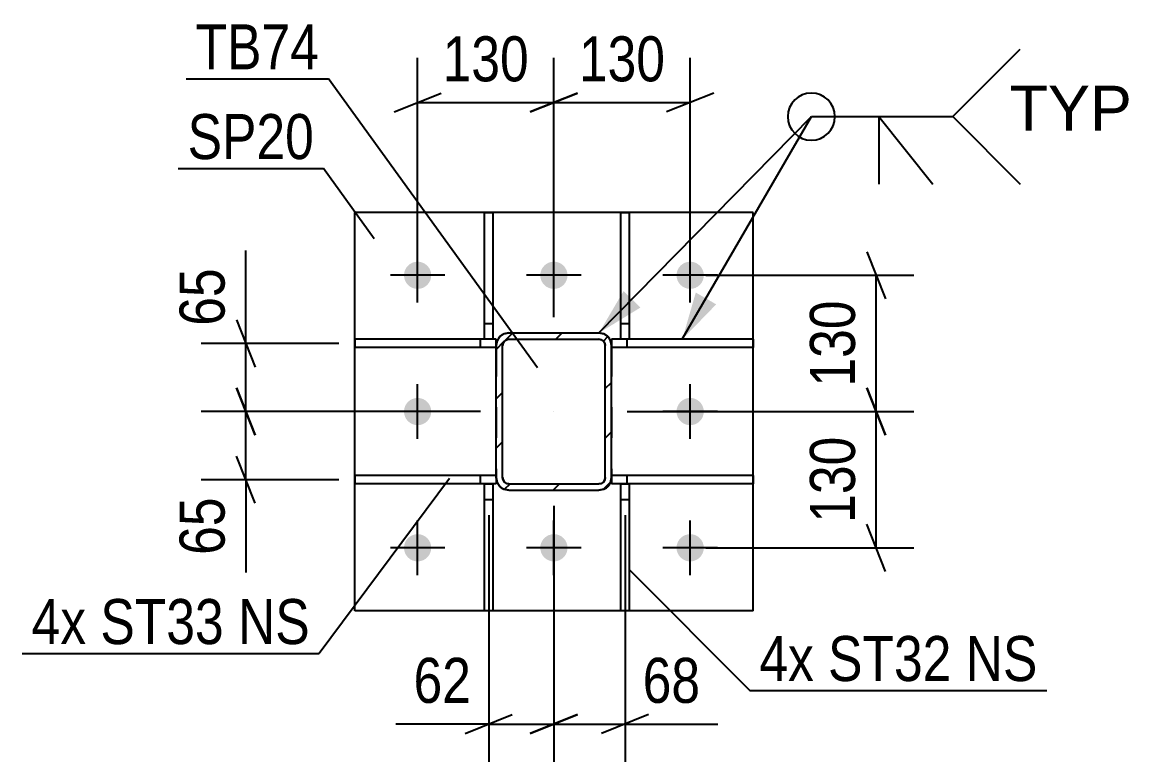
# Model space of a CAD drawing. Header units: millimetres. Extents: x 0 to 841, y 0 to 594.
# Drawn here: x 277.2 to 347.8, y 142.8 to 189.9 of the extents above; entities that cross this region are included whole.
import ezdxf

# ---------------------------------------------------------------- set-up
doc = ezdxf.new("R2010")
doc.units = ezdxf.units.MM
doc.linetypes.add('DXK_LINE_DOT2', pattern=[3.9198, 1.9599, -1.9599])
doc.linetypes.add('DXK_LINE_DOT3', pattern=[5.9187, 2.979, -0.9799, 0.9799, -0.9799])
doc.styles.add('Arial', font='ARIAL.TTF', dxfattribs={"height": 0.2})
doc.styles.add('Arial Narrow', font='ARIALN.TTF', dxfattribs={"height": 0.2})

# ---------------------------------------------------------------- blocks, each defined once
blk = doc.blocks.new('Bolt-814521622-2536 - 2369')
at = {"linetype": 'Continuous'}
for points in [[(301.507, 173.769, -1), (303.24, 173.769, -1)], [(310.173, 173.769, -1), (311.907, 173.769, -1)], [(318.84, 173.769, -1), (320.573, 173.769, -1)], [(301.507, 165.102, -1), (303.24, 165.102, -1)], [(318.84, 165.102, -1), (320.573, 165.102, -1)], [(301.507, 156.436, -1), (303.24, 156.436, -1)], [(310.173, 156.436, -1), (311.907, 156.436, -1)], [(318.84, 156.436, -1), (320.573, 156.436, -1)]]:
    blk.add_hatch(color=1, dxfattribs=at).paths.add_polyline_path(points)
at = {"color": 1, "linetype": 'Continuous'}
for p, q in [((302.373, 172.036), (302.373, 175.502)), ((311.04, 172.036), (311.04, 175.502)), ((319.707, 172.036), (319.707, 175.502)), ((304.107, 173.769), (300.64, 173.769)), ((312.773, 173.769), (309.307, 173.769)), ((321.44, 173.769), (317.973, 173.769)), ((302.373, 163.369), (302.373, 166.836)), ((319.707, 163.369), (319.707, 166.836)), ((304.107, 165.102), (300.64, 165.102)), ((321.44, 165.102), (317.973, 165.102)), ((302.373, 154.702), (302.373, 158.169)), ((311.04, 154.702), (311.04, 158.169)), ((319.707, 154.702), (319.707, 158.169)), ((304.107, 156.436), (300.64, 156.436)), ((312.773, 156.436), (309.307, 156.436)), ((321.44, 156.436), (317.973, 156.436))]:
    blk.add_line(p, q, dxfattribs=at)
blk = doc.blocks.new('Part-814521622-2472 - 2369')
at = {"color": 2, "linetype": 'Continuous'}
for p, q in [((298.373, 152.436), (298.373, 177.769)), ((323.707, 177.769), (298.373, 177.769)), ((323.707, 152.436), (323.707, 177.769)), ((323.707, 152.436), (298.373, 152.436))]:
    blk.add_line(p, q, dxfattribs=at)
blk = doc.blocks.new('Part-814521622-2460 - 2369')
at = {"linetype": 'Continuous'}
h = blk.add_hatch(dxfattribs=at)
h.set_pattern_fill('', scale=0.7, style=0, pattern_type=0)
h.set_pattern_definition([(45, (314.4724, 169.8679), (-1.57154, 1.57154), [])])
h.paths.add_polyline_path([(314.646, 169.608), (314.472, 169.868), (314.213, 170.041), (313.907, 170.102), (308.173, 170.102), (307.867, 170.041), (307.608, 169.868), (307.434, 169.608), (307.373, 169.302), (307.373, 160.902), (307.434, 160.596), (307.608, 160.336), (307.867, 160.163), (308.173, 160.102), (313.907, 160.102), (314.213, 160.163), (314.472, 160.336), (314.646, 160.596), (314.707, 160.902), (314.707, 169.302)])
h.paths.add_polyline_path([(314.307, 160.902), (314.276, 160.749), (314.19, 160.619), (314.06, 160.533), (313.907, 160.502), (308.173, 160.502), (308.02, 160.533), (307.891, 160.619), (307.804, 160.749), (307.773, 160.902), (307.773, 169.302), (307.804, 169.455), (307.891, 169.585), (308.02, 169.672), (308.173, 169.702), (313.907, 169.702), (314.06, 169.672), (314.19, 169.585), (314.276, 169.455), (314.307, 169.302)])
at = {"color": 7, "linetype": 'DXK_LINE_DOT2'}
for p, q in [((307.867, 170.041), (308.173, 170.102)), ((308.173, 170.102), (313.907, 170.102)), ((313.907, 170.102), (314.213, 170.041)), ((307.373, 169.302), (307.434, 169.608)), ((307.804, 169.455), (307.773, 169.302)), ((307.891, 169.585), (307.804, 169.455)), ((308.02, 169.672), (307.891, 169.585)), ((308.173, 169.702), (308.02, 169.672)), ((308.173, 169.702), (313.907, 169.702)), ((314.06, 169.672), (313.907, 169.702)), ((314.19, 169.585), (314.06, 169.672)), ((314.276, 169.455), (314.19, 169.585)), ((314.307, 169.302), (314.276, 169.455)), ((314.646, 169.608), (314.707, 169.302)), ((307.373, 169.302), (307.373, 160.902)), ((307.773, 160.902), (307.773, 169.302)), ((314.307, 160.902), (314.307, 169.302)), ((314.707, 169.302), (314.707, 160.902)), ((307.434, 160.596), (307.373, 160.902)), ((307.773, 160.902), (307.804, 160.749)), ((314.276, 160.749), (314.307, 160.902)), ((314.707, 160.902), (314.646, 160.596)), ((307.804, 160.749), (307.891, 160.619)), ((307.891, 160.619), (308.02, 160.533)), ((308.02, 160.533), (308.173, 160.502)), ((308.173, 160.502), (313.907, 160.502)), ((313.907, 160.502), (314.06, 160.533)), ((314.06, 160.533), (314.19, 160.619)), ((314.19, 160.619), (314.276, 160.749)), ((308.173, 160.102), (307.867, 160.163)), ((308.173, 160.102), (313.907, 160.102)), ((314.213, 160.163), (313.907, 160.102))]:
    blk.add_line(p, q, dxfattribs=at)
at = {"color": 2, "linetype": 'Continuous'}
for p, q in [((308.173, 170.102), (307.867, 170.041)), ((308.173, 170.102), (313.907, 170.102)), ((314.213, 170.041), (313.907, 170.102)), ((307.434, 169.608), (307.373, 169.302)), ((307.773, 169.302), (307.804, 169.455)), ((307.804, 169.455), (307.891, 169.585)), ((307.891, 169.585), (308.02, 169.672)), ((308.02, 169.672), (308.173, 169.702)), ((308.173, 169.702), (313.907, 169.702)), ((313.907, 169.702), (314.06, 169.672)), ((314.06, 169.672), (314.19, 169.585)), ((314.19, 169.585), (314.276, 169.455)), ((314.276, 169.455), (314.307, 169.302)), ((314.707, 169.302), (314.646, 169.608)), ((307.373, 160.902), (307.373, 169.302)), ((307.773, 160.902), (307.773, 169.302)), ((314.307, 160.902), (314.307, 169.302)), ((314.707, 160.902), (314.707, 169.302)), ((307.373, 160.902), (307.434, 160.596)), ((307.804, 160.749), (307.773, 160.902)), ((314.307, 160.902), (314.276, 160.749)), ((314.646, 160.596), (314.707, 160.902)), ((307.891, 160.619), (307.804, 160.749)), ((308.02, 160.533), (307.891, 160.619)), ((308.173, 160.502), (308.02, 160.533)), ((308.173, 160.502), (313.907, 160.502)), ((314.06, 160.533), (313.907, 160.502)), ((314.19, 160.619), (314.06, 160.533)), ((314.276, 160.749), (314.19, 160.619)), ((307.867, 160.163), (308.173, 160.102)), ((308.173, 160.102), (313.907, 160.102)), ((313.907, 160.102), (314.213, 160.163))]:
    blk.add_line(p, q, dxfattribs=at)
at = {"color": 7, "linetype": 'DXK_LINE_DOT3'}
blk.add_line((311.04, 165.102), (311.04, 165.102), dxfattribs=at)
at = {"color": 7, "linetype": 'DXK_LINE_DOT2'}
for centre, start, end in [((308.173, 169.302), 112.50001, 157.50001), ((313.907, 169.302), 22.50001, 67.50001), ((308.173, 160.902), 202.50001, 247.50001), ((313.907, 160.902), 292.50001, 337.50001)]:
    blk.add_arc(centre, 0.8, start, end, dxfattribs=at)
at = {"color": 2, "linetype": 'Continuous'}
for centre, start, end in [((308.173, 169.302), 112.50001, 157.50001), ((313.907, 169.302), 22.50001, 67.50001), ((308.173, 160.902), 202.50001, 247.50001), ((313.907, 160.902), 292.50001, 337.50001)]:
    blk.add_arc(centre, 0.8, start, end, dxfattribs=at)
blk = doc.blocks.new('Part-814521622-2477 - 2369')
at = {"color": 2, "linetype": 'Continuous'}
for p, q in [((323.707, 161.035), (314.707, 161.035)), ((314.707, 160.905), (314.707, 160.502)), ((323.707, 161.035), (323.707, 160.502)), ((315.296, 160.502), (314.707, 160.502)), ((323.707, 160.502), (315.83, 160.502))]:
    blk.add_line(p, q, dxfattribs=at)
at = {"color": 7, "linetype": 'DXK_LINE_DOT2'}
for p, q in [((314.707, 161.035), (314.707, 160.905)), ((315.707, 160.502), (315.707, 161.035)), ((315.83, 160.502), (315.296, 160.502))]:
    blk.add_line(p, q, dxfattribs=at)
blk = doc.blocks.new('Part-814521622-2513 - 2369')
at = {"color": 2, "linetype": 'Continuous'}
for p, q in [((315.296, 169.708), (315.296, 177.768)), ((315.296, 177.768), (315.829, 177.768)), ((315.829, 177.768), (315.829, 169.708)), ((315.829, 169.708), (315.296, 169.708))]:
    blk.add_line(p, q, dxfattribs=at)
at = {"color": 7, "linetype": 'DXK_LINE_DOT2'}
blk.add_line((315.296, 170.708), (315.829, 170.708), dxfattribs=at)
blk = doc.blocks.new('Part-814521622-2518 - 2369')
at = {"color": 2, "linetype": 'Continuous'}
for p, q in [((306.63, 169.708), (306.63, 177.768)), ((306.63, 177.768), (307.163, 177.768)), ((307.163, 177.768), (307.163, 169.708)), ((307.163, 169.708), (306.63, 169.708))]:
    blk.add_line(p, q, dxfattribs=at)
at = {"color": 7, "linetype": 'DXK_LINE_DOT2'}
blk.add_line((306.63, 170.708), (307.163, 170.708), dxfattribs=at)
blk = doc.blocks.new('Part-814521622-2523 - 2369')
at = {"color": 2, "linetype": 'Continuous'}
for p, q in [((315.296, 152.435), (315.296, 160.508)), ((315.296, 160.508), (315.83, 160.508)), ((315.83, 160.508), (315.829, 152.435)), ((315.829, 152.435), (315.296, 152.435))]:
    blk.add_line(p, q, dxfattribs=at)
at = {"color": 7, "linetype": 'DXK_LINE_DOT2'}
blk.add_line((315.296, 159.508), (315.83, 159.508), dxfattribs=at)
blk = doc.blocks.new('Part-814521622-2533 - 2369')
at = {"color": 2, "linetype": 'Continuous'}
for p, q in [((323.707, 169.702), (314.707, 169.702)), ((314.707, 169.702), (314.707, 169.3)), ((323.707, 169.702), (323.707, 169.168)), ((323.707, 169.168), (314.707, 169.168))]:
    blk.add_line(p, q, dxfattribs=at)
at = {"color": 7, "linetype": 'DXK_LINE_DOT2'}
for p, q in [((315.707, 169.168), (315.707, 169.702)), ((314.707, 169.3), (314.707, 169.168))]:
    blk.add_line(p, q, dxfattribs=at)
blk = doc.blocks.new('Part-814521622-2550 - 2369')
at = {"color": 2, "linetype": 'Continuous'}
for p, q in [((306.63, 152.435), (306.63, 160.508)), ((306.63, 160.508), (307.163, 160.508)), ((307.163, 160.508), (307.163, 152.435)), ((307.163, 152.435), (306.63, 152.435))]:
    blk.add_line(p, q, dxfattribs=at)
at = {"color": 7, "linetype": 'DXK_LINE_DOT2'}
blk.add_line((306.63, 159.508), (307.163, 159.508), dxfattribs=at)
blk = doc.blocks.new('Part-814521622-2555 - 2369')
at = {"color": 2, "linetype": 'Continuous'}
for p, q in [((307.373, 169.701), (298.374, 169.702)), ((298.374, 169.702), (298.374, 169.168)), ((307.373, 169.302), (307.373, 169.701)), ((307.373, 169.168), (298.374, 169.168))]:
    blk.add_line(p, q, dxfattribs=at)
at = {"color": 7, "linetype": 'DXK_LINE_DOT2'}
for p, q in [((306.373, 169.168), (306.373, 169.701)), ((307.373, 169.302), (307.373, 169.168))]:
    blk.add_line(p, q, dxfattribs=at)
blk = doc.blocks.new('Part-814521622-2562 - 2369')
at = {"color": 2, "linetype": 'Continuous'}
for p, q in [((307.373, 161.035), (298.374, 161.035)), ((298.374, 161.035), (298.374, 160.502)), ((307.373, 160.902), (307.373, 160.501)), ((306.63, 160.501), (298.374, 160.502)), ((307.373, 160.501), (307.163, 160.501))]:
    blk.add_line(p, q, dxfattribs=at)
at = {"color": 7, "linetype": 'DXK_LINE_DOT2'}
for p, q in [((306.373, 160.501), (306.373, 161.035)), ((307.373, 160.902), (307.373, 161.035)), ((307.163, 160.501), (306.63, 160.501))]:
    blk.add_line(p, q, dxfattribs=at)
blk = doc.blocks.new('StraightDimension-814521622-2601 - 2369')
at = {"color": 7, "linetype": 'Continuous'}
for p, q in [((311.04, 171.102), (311.04, 187.607)), ((319.707, 174.769), (319.707, 187.607)), ((309.54, 184.157), (312.54, 185.357)), ((321.207, 185.357), (318.207, 184.157)), ((311.04, 184.757), (319.707, 184.757))]:
    blk.add_line(p, q, dxfattribs=at)
at = {"color": 0}
blk.add_wipeout([(318.716, 185.507), (318.716, 189.707), (312.031, 189.707), (312.031, 185.507)], dxfattribs=at)
at = {"color": 3, "style": 'Arial Narrow'}
blk.add_text('130', height=2.8633, dxfattribs=at).set_placement((312.631, 186.107))
blk = doc.blocks.new('StraightDimension-814521622-2588 - 2369')
at = {"color": 7, "linetype": 'Continuous'}
for p, q in [((290.85, 166.602), (292.05, 163.602)), ((306.373, 165.102), (288.6, 165.102)), ((291.45, 160.768), (291.45, 165.102)), ((292.05, 159.268), (290.85, 162.268)), ((297.374, 160.768), (288.6, 160.768)), ((291.45, 160.768), (291.45, 154.862)), ((291.45, 160.768), (291.45, 154.862))]:
    blk.add_line(p, q, dxfattribs=at)
at = {"color": 0}
blk.add_wipeout([(290.7, 160.243), (286.5, 160.243), (286.5, 155.387), (290.7, 155.387)], dxfattribs=at)
at = {"color": 3, "style": 'Arial Narrow'}
blk.add_text('65', height=2.8633, rotation=90.00021, dxfattribs=at).set_placement((290.1, 155.987))
blk = doc.blocks.new('StraightDimension-814521622-2567 - 2369')
at = {"color": 7, "linetype": 'Continuous'}
for p, q in [((330.935, 175.269), (332.135, 172.269)), ((320.707, 173.769), (333.935, 173.769)), ((331.535, 165.102), (331.535, 173.769)), ((332.135, 163.602), (330.935, 166.602)), ((315.707, 165.102), (333.935, 165.102))]:
    blk.add_line(p, q, dxfattribs=at)
at = {"color": 0}
blk.add_wipeout([(330.785, 172.778), (326.585, 172.778), (326.585, 166.093), (330.785, 166.093)], dxfattribs=at)
at = {"color": 3, "style": 'Arial Narrow'}
blk.add_text('130', height=2.8633, rotation=90.00021, dxfattribs=at).set_placement((330.185, 166.693))
blk = doc.blocks.new('StraightDimension-814521622-2577 - 2369')
at = {"color": 7, "linetype": 'Continuous'}
for p, q in [((330.935, 166.602), (332.135, 163.602)), ((315.707, 165.102), (333.935, 165.102)), ((331.535, 156.435), (331.535, 165.102)), ((332.135, 154.935), (330.935, 157.935)), ((320.707, 156.435), (333.935, 156.435))]:
    blk.add_line(p, q, dxfattribs=at)
at = {"color": 0}
blk.add_wipeout([(330.785, 164.111), (326.585, 164.111), (326.585, 157.427), (330.785, 157.427)], dxfattribs=at)
at = {"color": 3, "style": 'Arial Narrow'}
blk.add_text('130', height=2.8633, rotation=90.00021, dxfattribs=at).set_placement((330.185, 158.027))
blk = doc.blocks.new('StraightDimension-814521622-2594 - 2369')
at = {"color": 7, "linetype": 'Continuous'}
for p, q in [((291.45, 169.435), (291.45, 175.341)), ((291.45, 169.435), (291.45, 175.341)), ((290.85, 170.935), (292.05, 167.935)), ((297.374, 169.435), (288.6, 169.435)), ((291.45, 165.102), (291.45, 169.435)), ((292.05, 163.602), (290.85, 166.602)), ((306.373, 165.102), (288.6, 165.102))]:
    blk.add_line(p, q, dxfattribs=at)
at = {"color": 0}
blk.add_wipeout([(290.7, 174.816), (286.5, 174.816), (286.5, 169.96), (290.7, 169.96)], dxfattribs=at)
at = {"color": 3, "style": 'Arial Narrow'}
blk.add_text('65', height=2.8633, rotation=90.00021, dxfattribs=at).set_placement((290.1, 170.56))
blk = doc.blocks.new('StraightDimension-814521622-2610 - 2369')
at = {"color": 7, "linetype": 'Continuous'}
for p, q in [((302.373, 174.769), (302.373, 187.607)), ((311.04, 171.102), (311.04, 187.607)), ((300.873, 184.157), (303.873, 185.357)), ((312.54, 185.357), (309.54, 184.157)), ((302.373, 184.757), (311.04, 184.757))]:
    blk.add_line(p, q, dxfattribs=at)
at = {"color": 0}
blk.add_wipeout([(310.049, 185.507), (310.049, 189.707), (303.365, 189.707), (303.365, 185.507)], dxfattribs=at)
at = {"color": 3, "style": 'Arial Narrow'}
blk.add_text('130', height=2.8633, dxfattribs=at).set_placement((303.965, 186.107))
blk = doc.blocks.new('StraightDimension-814521622-2620 - 2369')
at = {"color": 7, "linetype": 'Continuous'}
for p, q in [((311.04, 159.102), (311.04, 142.822)), ((306.897, 158.508), (306.897, 142.822)), ((305.397, 144.622), (308.397, 145.822)), ((312.54, 145.822), (309.54, 144.622)), ((306.897, 145.222), (300.99, 145.222)), ((306.897, 145.222), (300.99, 145.222)), ((306.897, 145.222), (311.04, 145.222))]:
    blk.add_line(p, q, dxfattribs=at)
at = {"color": 0}
blk.add_wipeout([(306.372, 145.972), (306.372, 150.172), (301.515, 150.172), (301.515, 145.972)], dxfattribs=at)
at = {"color": 3, "style": 'Arial Narrow'}
blk.add_text('62', height=2.8633, dxfattribs=at).set_placement((302.115, 146.572))
blk = doc.blocks.new('StraightDimension-814521622-2629 - 2369')
at = {"color": 7, "linetype": 'Continuous'}
for p, q in [((311.04, 159.102), (311.04, 142.822)), ((315.563, 158.508), (315.563, 142.822)), ((309.54, 144.622), (312.54, 145.822)), ((317.063, 145.822), (314.063, 144.622)), ((311.04, 145.222), (315.563, 145.222)), ((315.563, 145.222), (321.469, 145.222)), ((315.563, 145.222), (321.469, 145.222))]:
    blk.add_line(p, q, dxfattribs=at)
at = {"color": 0}
blk.add_wipeout([(320.944, 145.972), (320.944, 150.172), (316.088, 150.172), (316.088, 145.972)], dxfattribs=at)
at = {"color": 3, "style": 'Arial Narrow'}
blk.add_text('68', height=2.8633, dxfattribs=at).set_placement((316.688, 146.572))
blk = doc.blocks.new('Mark-814521622-2456 - 2369')
at = {"color": 30, "linetype": 'Continuous'}
for p in [(287.654, 186.269), (310.006, 167.884)]:
    blk.add_line(p, (296.708, 186.269), dxfattribs=at)
at = {"color": 0}
blk.add_wipeout([(296.108, 186.869), (296.108, 189.869), (288.254, 189.869), (288.254, 186.869)], dxfattribs=at)
blk.add_wipeout([(296.108, 186.869), (296.108, 189.869), (288.254, 189.869), (288.254, 186.869)], dxfattribs=at)
at = {"color": 3, "style": 'Arial Narrow'}
blk.add_text('TB74', height=2.8633, dxfattribs=at).set_placement((288.254, 186.869))
blk = doc.blocks.new('Mark-814521622-2468 - 2369')
at = {"color": 30, "linetype": 'Continuous'}
for p in [(287.148, 180.561), (299.609, 176.082)]:
    blk.add_line(p, (296.387, 180.561), dxfattribs=at)
at = {"color": 0}
blk.add_wipeout([(295.787, 181.161), (295.787, 184.161), (287.748, 184.161), (287.748, 181.161)], dxfattribs=at)
blk.add_wipeout([(295.787, 181.161), (295.787, 184.161), (287.748, 184.161), (287.748, 181.161)], dxfattribs=at)
at = {"color": 3, "style": 'Arial Narrow'}
blk.add_text('SP20', height=2.8633, dxfattribs=at).set_placement((287.748, 181.161))
blk = doc.blocks.new('WeldMark-814521622-2638 - 2369')
at = {"linetype": 'Continuous'}
for points in [[(316.544, 171.717), (313.907, 170.102), (315.473, 172.768)], [(321.36, 171.921), (319.207, 169.702), (320.063, 172.673)]]:
    blk.add_hatch(color=30, dxfattribs=at).paths.add_polyline_path(points)
at = {"color": 30, "linetype": 'Continuous'}
for p, q in [((313.907, 170.102), (327.415, 183.861)), ((319.207, 169.702), (327.415, 183.861)), ((327.415, 183.861), (336.415, 183.861))]:
    blk.add_line(p, q, dxfattribs=at)
at = {"color": 3, "linetype": 'Continuous'}
for q in [(335.13, 179.576), (331.701, 179.576)]:
    blk.add_line((331.701, 183.861), q, dxfattribs=at)
for start, end in [(90, 270), (270, 90)]:
    blk.add_arc((327.415, 183.861), 1.5, start, end, dxfattribs=at)
at = {"color": 0, "linetype": 'Continuous'}
blk.add_wipeout([(347.791, 182.961), (347.791, 185.961), (340.015, 185.961), (340.015, 182.961)], dxfattribs=at)
blk.add_wipeout([(347.791, 182.961), (347.791, 185.961), (340.015, 185.961), (340.015, 182.961)], dxfattribs=at)
at = {"color": 3, "linetype": 'Continuous'}
for q in [(340.701, 188.147), (340.701, 179.576)]:
    blk.add_line((336.415, 183.861), q, dxfattribs=at)
at = {"color": 3, "linetype": 'Continuous', "style": 'Arial'}
blk.add_text('TYP', height=2.8652, dxfattribs=at).set_placement((340.015, 182.961))
blk = doc.blocks.new('MarkSet-814521622-2691 - 2369')
at = {"color": 30, "linetype": 'Continuous'}
for p in [(304.411, 160.837), (277.228, 149.711)]:
    blk.add_line(p, (296.119, 149.711), dxfattribs=at)
at = {"color": 0}
for points in [[(281.3, 150.311), (281.3, 153.311), (277.828, 153.311), (277.828, 150.311)], [(290.054, 150.311), (290.054, 153.311), (282.2, 153.311), (282.2, 150.311)], [(295.519, 150.311), (295.519, 153.311), (290.954, 153.311), (290.954, 150.311)]]:
    blk.add_wipeout(points, dxfattribs=at)
for points in [[(281.3, 150.311), (281.3, 153.311), (277.828, 153.311), (277.828, 150.311)], [(290.054, 150.311), (290.054, 153.311), (282.2, 153.311), (282.2, 150.311)], [(295.519, 150.311), (295.519, 153.311), (290.954, 153.311), (290.954, 150.311)]]:
    blk.add_wipeout(points, dxfattribs=at)
at = {"color": 3, "style": 'Arial Narrow'}
for s, p in [('4x', (277.828, 150.311)), ('ST33', (282.2, 150.311)), ('NS', (290.954, 150.311))]:
    blk.add_text(s, height=2.8633, dxfattribs=at).set_placement(p)
blk = doc.blocks.new('MarkSet-814521622-2721 - 2369')
at = {"color": 30, "linetype": 'Continuous'}
for p, q in [((315.819, 155.045), (323.504, 147.36)), ((323.504, 147.36), (342.395, 147.36))]:
    blk.add_line(p, q, dxfattribs=at)
at = {"color": 0}
for points in [[(327.576, 147.96), (327.576, 150.96), (324.104, 150.96), (324.104, 147.96)], [(336.33, 147.96), (336.33, 150.96), (328.476, 150.96), (328.476, 147.96)], [(341.795, 147.96), (341.795, 150.96), (337.23, 150.96), (337.23, 147.96)]]:
    blk.add_wipeout(points, dxfattribs=at)
for points in [[(327.576, 147.96), (327.576, 150.96), (324.104, 150.96), (324.104, 147.96)], [(336.33, 147.96), (336.33, 150.96), (328.476, 150.96), (328.476, 147.96)], [(341.795, 147.96), (341.795, 150.96), (337.23, 150.96), (337.23, 147.96)]]:
    blk.add_wipeout(points, dxfattribs=at)
at = {"color": 3, "style": 'Arial Narrow'}
for s, p in [('4x', (324.104, 147.96)), ('ST32', (328.476, 147.96)), ('NS', (337.23, 147.96))]:
    blk.add_text(s, height=2.8633, dxfattribs=at).set_placement(p)

msp = doc.modelspace()

# ---------------------------------------------------------------- block references
for name in ['Part-814521622-2472 - 2369', 'Part-814521622-2518 - 2369', 'Part-814521622-2513 - 2369', 'Bolt-814521622-2536 - 2369', 'Part-814521622-2460 - 2369', 'Part-814521622-2555 - 2369', 'Part-814521622-2533 - 2369', 'Part-814521622-2562 - 2369', 'Part-814521622-2477 - 2369', 'Part-814521622-2550 - 2369', 'Part-814521622-2523 - 2369']:
    msp.add_blockref(name, (0, 0))

# ---------------------------------------------------------------- next in the draw order: block references
for name in ['StraightDimension-814521622-2601 - 2369', 'StraightDimension-814521622-2588 - 2369']:
    msp.add_blockref(name, (0, 0))

# ---------------------------------------------------------------- next in the draw order: block references
for name in ['StraightDimension-814521622-2594 - 2369', 'StraightDimension-814521622-2567 - 2369', 'StraightDimension-814521622-2620 - 2369']:
    msp.add_blockref(name, (0, 0))

# ---------------------------------------------------------------- next in the draw order: block references
for name in ['StraightDimension-814521622-2610 - 2369', 'WeldMark-814521622-2638 - 2369', 'StraightDimension-814521622-2577 - 2369', 'MarkSet-814521622-2691 - 2369']:
    msp.add_blockref(name, (0, 0))

# ---------------------------------------------------------------- next in the draw order: block references
for name in ['Mark-814521622-2456 - 2369', 'StraightDimension-814521622-2629 - 2369']:
    msp.add_blockref(name, (0, 0))

# ---------------------------------------------------------------- next in the draw order: block references
for name in ['Mark-814521622-2468 - 2369', 'MarkSet-814521622-2721 - 2369']:
    msp.add_blockref(name, (0, 0))

doc.saveas('drawing.dxf')
